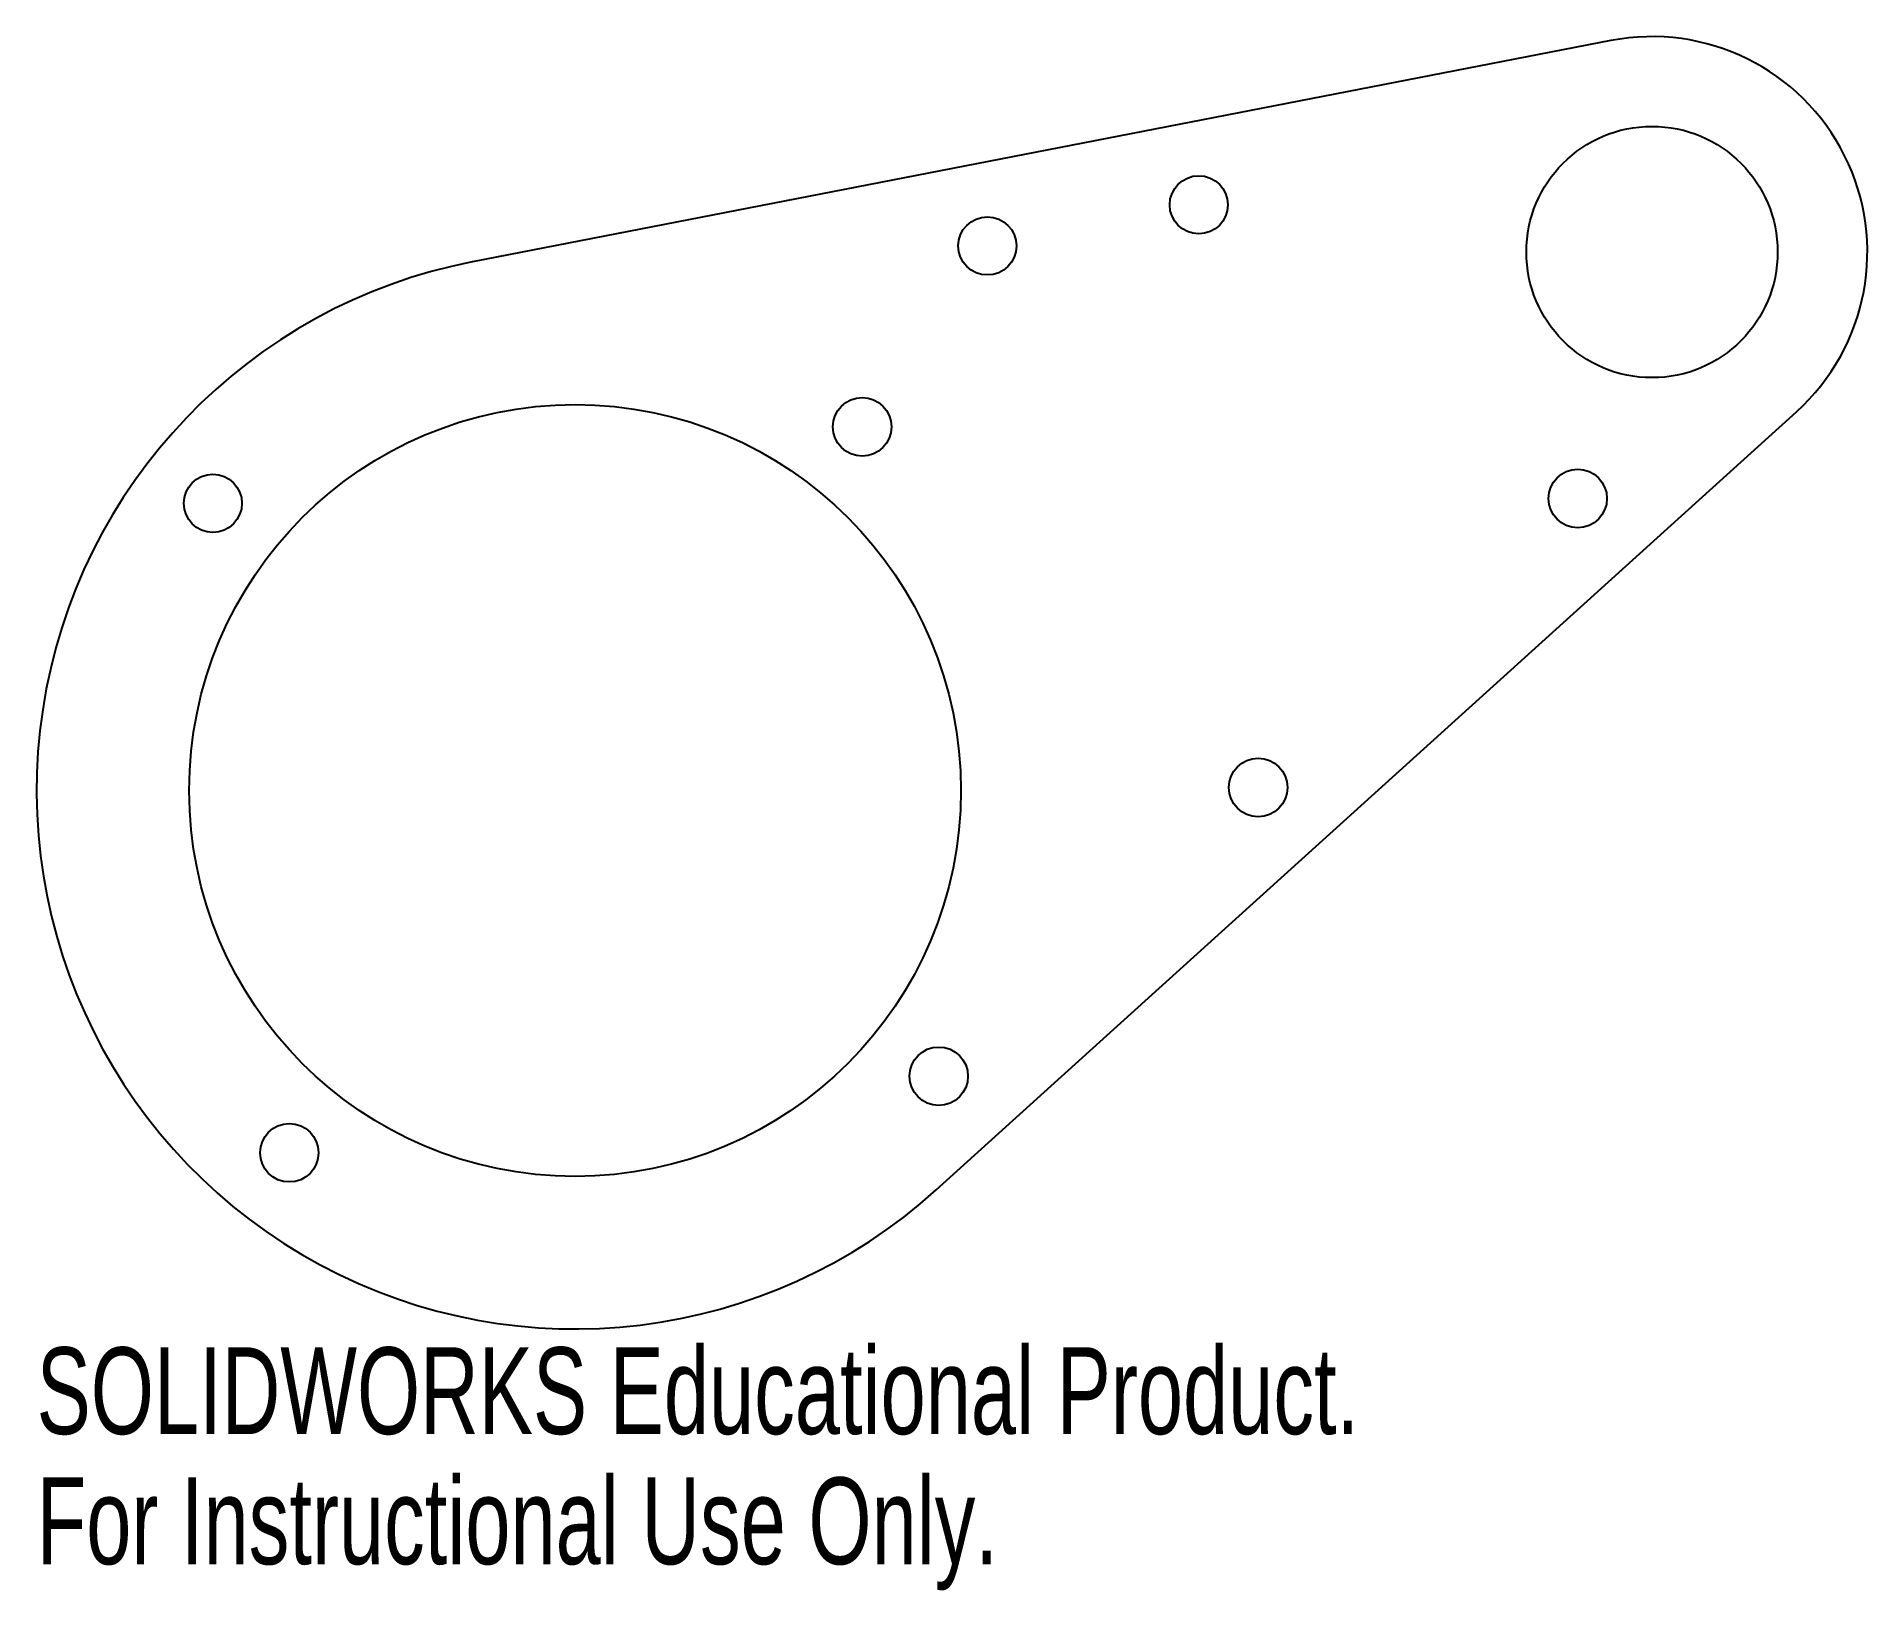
# Model space of a CAD drawing. Header units: millimetres. Extents: x -30 to 72, y -45 to 42.
import ezdxf

# ---------------------------------------------------------------- set-up
doc = ezdxf.new("R2010")
doc.units = ezdxf.units.MM
doc.styles.add('SLDTEXTSTYLE0', font='TXT', dxfattribs={"width": 0.7})

msp = doc.modelspace()

# ---------------------------------------------------------------- linework, layer by layer
at = {"color": 7, "linetype": 'Continuous', "lineweight": 25}
for p, q in [((57.71, 41.78), (-5.72, 29.45)), ((20.12, -22.25), (68.05, 21.1))]:
    msp.add_line(p, q, dxfattribs=at)
for centre, radius in [((60, 30), 7), ((34.75, 32.63), 1.62), ((22.97, 30.34), 1.62), ((0, 0), 21.5), ((16, 20.26), 1.63), ((-20.18, 16), 1.62), ((55.86, 16.27), 1.63), ((38.06, 0.17), 1.63), ((20.26, -15.92), 1.63), ((-15.92, -20.18), 1.63)]:
    msp.add_circle(centre, radius, dxfattribs=at)
for centre, radius, start, end in [((60, 30), 12, 312.1299, 101.0002), ((0, 0), 30, 101.0002, 312.1299)]:
    msp.add_arc(centre, radius, start, end, dxfattribs=at)

# ---------------------------------------------------------------- texts
at = {"color": 7, "linetype": 'Continuous', "char_height": 4.8336, "attachment_point": 1, "style": 'SLDTEXTSTYLE0'}
for s, insert in [('SOLIDWORKS Educational Product.', (-30, -31.02)), ('For Instructional Use Only.', (-30, -38.27))]:
    msp.add_mtext(s, dxfattribs=dict(at, insert=insert))

doc.saveas('drawing.dxf')
